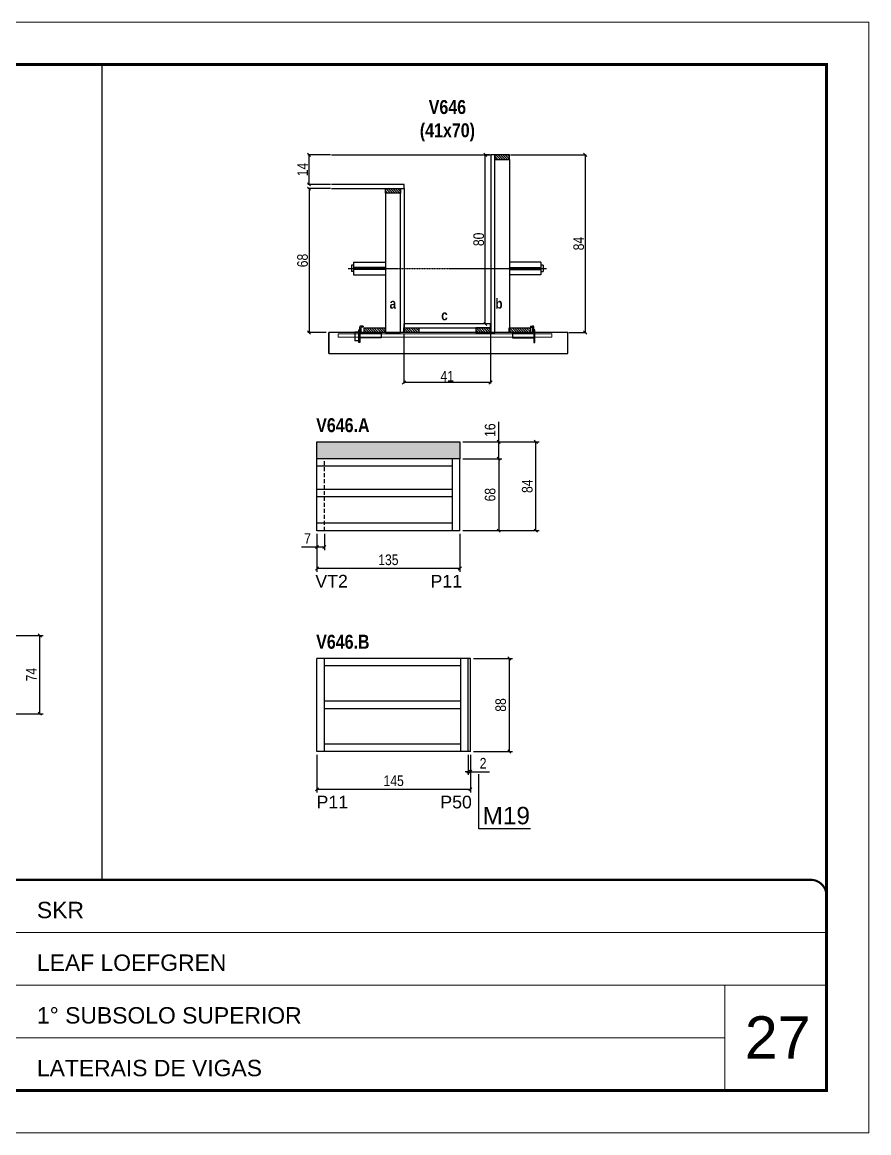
# Model space of a CAD drawing. Extents: x 3309 to 9590, y -2522 to 14608.
# Drawn here: x 7178 to 7978, y 6666 to 7716 of the extents above; entities that cross this region are included whole.
import ezdxf

# ---------------------------------------------------------------- set-up
doc = ezdxf.new("R2010")
doc.units = 0
for name, pattern in [('CONTINUO', [0]), ('DASHED', [0.75, 0.5, -0.25]), ('HIDDEN', [0.375, 0.25, -0.125])]:
    doc.linetypes.add(name, pattern=pattern)
for name, color, linetype in [('5', 5, 'Continuous'), ('barrote', 251, 'Continuous'), ('COTA', 241, 'Continuous'), ('detalhes', 4, 'Continuous'), ('NOMENCLATURA', 7, 'Continuous'), ('Painéis', 200, 'Continuous'), ('presilha', 1, 'Continuous'), ('SARR_2.2x10', 60, 'Continuous'), ('SARR_2.2x7', 40, 'Continuous'), ('SARR_3.5x7', 81, 'Continuous'), ('TENSOR', 3, 'Continuous')]:
    doc.layers.add(name, color=color, linetype=linetype)
for name, color, linetype, lineweight in [('CARIMBO', 255, 'Continuous', 9), ('CONCRETO', 251, 'Continuous', 25), ('Folhas', 255, 'Continuous', 9), ('SARRAFO DE PRESSAO', 251, 'DASHED', 9), ('SCO-___-LAJ', 2, 'Continuous', 0)]:
    doc.layers.add(name, color=color, linetype=linetype, lineweight=lineweight)
doc.styles.add('ARIAL', font='arial.ttf')
doc.styles.add('COTA TECNICA', font='techl___.ttf', dxfattribs={"height": 10})
doc.styles.add('COTA TECNICA 2X', font='techl___.ttf', dxfattribs={"height": 10})
doc.styles.get("Standard").update_dxf_attribs({"font": 'arial.ttf'})
doc.styles.add('TECNICA', font='techb___.ttf', dxfattribs={"height": 10})
doc.dimstyles.new('PAINEL', dxfattribs={"dimtxt": 10, "dimasz": 3, "dimexe": 3, "dimexo": 3, "dimgap": 3, "dimtad": 1, "dimdec": 1, "dimzin": 12, "dimdsep": 46, "dimtxsty": 'COTA TECNICA', "dimblk1": 'OBLIQUE', "dimblk2": 'OBLIQUE', "dimsah": 1, "dimcen": 0.9, "dimclrd": 4, "dimclre": 4, "dimclrt": 240, "dimadec": 1, "dimazin": 3, "dimtfac": 1, "dimtdec": 1, "dimtmove": 0, "dimatfit": 3, "dimfxl": 1, "dimtolj": 1, "dimtzin": 12, "dimarcsym": 0})
doc.dimstyles.new('SECAO', dxfattribs={"dimscale": 0.333333, "dimtxt": 5, "dimasz": 9, "dimexe": 3, "dimexo": 3, "dimgap": 3, "dimtad": 1, "dimdec": 1, "dimlfac": 0.5, "dimzin": 12, "dimdsep": 46, "dimtxsty": 'COTA TECNICA 2X', "dimblk1": 'OBLIQUE', "dimblk2": 'OBLIQUE', "dimsah": 1, "dimcen": 0.9, "dimclrd": 4, "dimclre": 4, "dimclrt": 240, "dimadec": 1, "dimazin": 3, "dimtfac": 1, "dimtdec": 1, "dimtmove": 0, "dimatfit": 3, "dimfxl": 1, "dimtolj": 1, "dimtzin": 12, "dimarcsym": 0})

# ---------------------------------------------------------------- blocks, each defined once
blk = doc.blocks.new('9999999999')
at = {"color": 30, "linetype": 'CONTINUO'}
for p, q in [((98564.6, 34379.6), (99584, 34379.6)), ((98564.6, 34329.8), (99488, 34329.8)), ((99584, 34329.8), (99488, 34329.8)), ((99488, 34329.8), (99488, 34230.2)), ((98564.6, 34280), (99488, 34280))]:
    blk.add_line(p, q, dxfattribs=at)
at = {"color": 30, "linetype": 'CONTINUO', "const_width": 2}
blk.add_lwpolyline([(99584, 34230.2), (99584, 34414.4, 0.414214), (99569, 34429.4), (98229, 34429.4, 0.414214), (98214, 34414.4), (98214, 34245.2, 0.414214), (98229, 34230.2), (99584, 34230.2)], format="xyb", dxfattribs=at)
at = {"layer": 'Folhas'}
blk.add_lwpolyline([(98139, 34190.2), (99624, 34190.2), (99624, 35240.2), (98139, 35240.2)], close=True, dxfattribs=at)
at = {"layer": 'Folhas', "color": 30, "const_width": 3}
blk.add_lwpolyline([(98214, 34230.2), (99584, 34230.2), (99584, 35200.2), (98214, 35200.2)], close=True, dxfattribs=at)
at = {"color": 7, "linetype": 'Continuous', "ltscale": 5, "style": 'ARIAL'}
for s, height, p in [('SKR', 15.48, (98837.7, 34393.1)), ('LEAF LOEFGREN', 15.483, (98837.7, 34343.3)), ('1° SUBSOLO SUPERIOR', 15.483, (98837.7, 34293.5)), ('LATERAIS DE VIGAS', 15.483, (98837.7, 34243.7))]:
    blk.add_text(s, height=height, dxfattribs=at).set_placement(p)
blk = doc.blocks.new('_Oblique')
at = {"color": 0, "linetype": 'ByBlock', "lineweight": -2}
blk.add_line((-0.5, -0.5), (0.5, 0.5), dxfattribs=at)
blk = doc.blocks.new('*D802')
at = {"layer": 'COTA', "color": 4, "lineweight": -2, "transparency": 16777216}
for p, q in [((7131, 7136.6), (7197.4, 7136.6)), ((7194.4, 7062.6), (7194.4, 7136.6)), ((7131, 7062.6), (7197.4, 7062.6))]:
    blk.add_line(p, q, dxfattribs=at)
at = {"layer": 'Defpoints', "color": 0, "transparency": 16777216}
for p in [(7128, 7136.6), (7194.4, 7136.6), (7128, 7062.6)]:
    blk.add_point(p, dxfattribs=at)
at = {"layer": 'COTA', "color": 4, "lineweight": -2, "transparency": 16777216, "xscale": 3, "yscale": 3, "zscale": 3}
for p, rotation in [((7194.4, 7136.6), 90), ((7194.4, 7062.6), 270)]:
    blk.add_blockref('_Oblique', p, dxfattribs=dict(at, rotation=rotation))
at = {"layer": 'COTA', "color": 240, "transparency": 16777216, "insert": (7186.4, 7099.6), "char_height": 10, "attachment_point": 5, "rotation": 90, "style": 'COTA TECNICA'}
blk.add_mtext('\\A1;74', dxfattribs=at)
blk = doc.blocks.new('*D1230')
at = {"layer": 'COTA', "color": 4, "lineweight": -2, "transparency": 16777216}
for p, q in [((7538.4, 7422.1), (7538.4, 7374.7)), ((7620.4, 7422.1), (7620.4, 7374.7)), ((7620.4, 7375.7), (7538.4, 7375.7))]:
    blk.add_line(p, q, dxfattribs=at)
at = {"layer": 'Defpoints', "color": 0, "transparency": 16777216}
for p in [(7538.4, 7423.1), (7620.4, 7423.1), (7538.4, 7375.7)]:
    blk.add_point(p, dxfattribs=at)
at = {"layer": 'COTA', "color": 4, "lineweight": -2, "transparency": 16777216, "xscale": 3, "yscale": 3, "zscale": 3, "rotation": 180}
blk.add_blockref('_Oblique', (7538.4, 7375.7), dxfattribs=at)
at = {"layer": 'COTA', "color": 4, "lineweight": -2, "transparency": 16777216, "xscale": 3, "yscale": 3, "zscale": 3}
blk.add_blockref('_Oblique', (7620.4, 7375.7), dxfattribs=at)
at = {"layer": 'COTA', "color": 240, "transparency": 16777216, "insert": (7579.4, 7381.7), "char_height": 10, "attachment_point": 5, "style": 'COTA TECNICA 2X'}
blk.add_mtext('\\A1;41', dxfattribs=at)
blk = doc.blocks.new('PRESILHA METÁLICA 1')
at = {"layer": 'presilha'}
for p, q in [((7.5, 10.6), (7.5, 19.9)), ((12, 21), (8.6, 21)), ((9, 11.6), (9, 18.9)), ((12, 19.5), (9.6, 19.5)), ((12, 21), (12, 19.5)), ((0, 13), (6, 13)), ((0, 13), (0, 0)), ((6, 0), (0, 0)), ((6, 15.5), (7.5, 15.5)), ((6, -2.5), (6, 15.5)), ((6, 13), (6, 0)), ((7.5, 15.5), (7.5, -2.5)), ((37.5, 4.1), (7.5, 4.1)), ((37.5, 11), (9.6, 11)), ((37.5, 11), (37.5, 4.1)), ((7.5, -2.5), (6, -2.5))]:
    blk.add_line(p, q, dxfattribs=at)
for centre, radius, start, end in [((8.6, 19.9), 1.14, 90, 180), ((9.6, 18.9), 0.57, 90, 180), ((9.6, 11.6), 0.57, 180, 270)]:
    blk.add_arc(centre, radius, start, end, dxfattribs=at)
blk = doc.blocks.new('PRESILHA METÁLICA 2')
at = {"layer": 'presilha'}
for p, q in [((-5.2, 23.5), (-5.2, 22)), ((-5.2, 23.5), (-1.9, 23.5)), ((-5.2, 22), (-2.8, 22)), ((-2.2, 14.1), (-2.2, 21.4)), ((0.8, 18), (-0.8, 18)), ((-0.8, 18), (-0.8, 0)), ((-0.8, 14.6), (-0.8, 22.4)), ((0.8, 0), (0.8, 18)), ((-30.8, 13.5), (-30.8, 6.6)), ((-30.8, 13.5), (-2.8, 13.5)), ((-30.8, 6.6), (-0.8, 6.6)), ((-0.8, 0), (0.8, 0))]:
    blk.add_line(p, q, dxfattribs=at)
for centre, radius, start, end in [((-2.8, 21.4), 0.57, 0, 90), ((-1.9, 22.4), 1.14, 0, 90), ((-2.8, 14.1), 0.57, 270, 0)]:
    blk.add_arc(centre, radius, start, end, dxfattribs=at)
blk = doc.blocks.new('*D1231')
at = {"layer": 'COTA', "color": 4, "lineweight": -2, "transparency": 16777216}
for p, q in [((7639.3, 7591.1), (7710.8, 7591.1)), ((7709.8, 7591.1), (7709.8, 7423.1)), ((7694.5, 7423.1), (7710.8, 7423.1))]:
    blk.add_line(p, q, dxfattribs=at)
at = {"layer": 'Defpoints', "color": 0, "transparency": 16777216}
for p in [(7638.3, 7591.1), (7693.5, 7423.1), (7709.8, 7423.1)]:
    blk.add_point(p, dxfattribs=at)
at = {"layer": 'COTA', "color": 4, "lineweight": -2, "transparency": 16777216, "xscale": 3, "yscale": 3, "zscale": 3}
for p, rotation in [((7709.8, 7591.1), 90), ((7709.8, 7423.1), 270)]:
    blk.add_blockref('_Oblique', p, dxfattribs=dict(at, rotation=rotation))
at = {"layer": 'COTA', "color": 240, "transparency": 16777216, "insert": (7703.7, 7507.1), "char_height": 10, "attachment_point": 5, "rotation": 90, "style": 'COTA TECNICA 2X'}
blk.add_mtext('\\A1;84', dxfattribs=at)
blk = doc.blocks.new('*D1232')
at = {"layer": 'COTA', "color": 4, "lineweight": -2, "transparency": 16777216}
for p, q in [((7469, 7559.1), (7447.8, 7559.1)), ((7448.8, 7559.1), (7448.8, 7423.1)), ((7464.9, 7423.1), (7447.8, 7423.1))]:
    blk.add_line(p, q, dxfattribs=at)
at = {"layer": 'Defpoints', "color": 0, "transparency": 16777216}
for p in [(7470, 7559.1), (7448.8, 7423.1), (7465.9, 7423.1)]:
    blk.add_point(p, dxfattribs=at)
at = {"layer": 'COTA', "color": 4, "lineweight": -2, "transparency": 16777216, "xscale": 3, "yscale": 3, "zscale": 3}
for p, rotation in [((7448.8, 7559.1), 90), ((7448.8, 7423.1), 270)]:
    blk.add_blockref('_Oblique', p, dxfattribs=dict(at, rotation=rotation))
at = {"layer": 'COTA', "color": 240, "transparency": 16777216, "insert": (7442.7, 7491.1), "char_height": 10, "attachment_point": 5, "rotation": 90, "style": 'COTA TECNICA 2X'}
blk.add_mtext('\\A1;68', dxfattribs=at)
blk = doc.blocks.new('*D1233')
at = {"layer": 'COTA', "color": 4, "lineweight": -2, "transparency": 16777216}
for p, q in [((7619.4, 7591.1), (7614.4, 7591.1)), ((7615.4, 7431.1), (7615.4, 7591.1)), ((7619.4, 7431.1), (7614.4, 7431.1))]:
    blk.add_line(p, q, dxfattribs=at)
at = {"layer": 'Defpoints', "color": 0, "transparency": 16777216}
for p in [(7615.4, 7591.1), (7620.4, 7591.1), (7620.4, 7431.1)]:
    blk.add_point(p, dxfattribs=at)
at = {"layer": 'COTA', "color": 4, "lineweight": -2, "transparency": 16777216, "xscale": 3, "yscale": 3, "zscale": 3}
for p, rotation in [((7615.4, 7591.1), 90), ((7615.4, 7431.1), 270)]:
    blk.add_blockref('_Oblique', p, dxfattribs=dict(at, rotation=rotation))
at = {"layer": 'COTA', "color": 240, "transparency": 16777216, "insert": (7609.2, 7511.1), "char_height": 10, "attachment_point": 5, "rotation": 90, "style": 'COTA TECNICA 2X'}
blk.add_mtext('\\A1;80', dxfattribs=at)
blk = doc.blocks.new('*D1234')
at = {"layer": 'COTA', "color": 4, "lineweight": -2, "transparency": 16777216}
for p, q in [((7469, 7591.1), (7447.8, 7591.1)), ((7448.8, 7563.1), (7448.8, 7591.1)), ((7469, 7563.1), (7447.8, 7563.1))]:
    blk.add_line(p, q, dxfattribs=at)
at = {"layer": 'Defpoints', "color": 0, "transparency": 16777216}
for p in [(7448.8, 7591.1), (7470, 7591.1), (7470, 7563.1)]:
    blk.add_point(p, dxfattribs=at)
at = {"layer": 'COTA', "color": 4, "lineweight": -2, "transparency": 16777216, "xscale": 3, "yscale": 3, "zscale": 3}
for p, rotation in [((7448.8, 7591.1), 90), ((7448.8, 7563.1), 270)]:
    blk.add_blockref('_Oblique', p, dxfattribs=dict(at, rotation=rotation))
at = {"layer": 'COTA', "color": 240, "transparency": 16777216, "insert": (7442.7, 7577.1), "char_height": 10, "attachment_point": 5, "rotation": 90, "style": 'COTA TECNICA 2X'}
blk.add_mtext('\\A1;14', dxfattribs=at)
blk = doc.blocks.new('*D1235')
at = {"layer": 'COTA', "color": 4, "linetype": 'ByBlock', "lineweight": -2, "transparency": 16777216}
for p, q in [((7456.3, 7232.7), (7456.3, 7196.9)), ((7591.3, 7232.7), (7591.3, 7196.9)), ((7591.3, 7199.9), (7456.3, 7199.9))]:
    blk.add_line(p, q, dxfattribs=at)
at = {"layer": 'Defpoints', "color": 0, "linetype": 'ByBlock', "transparency": 16777216}
for p in [(7456.3, 7235.7), (7591.3, 7235.7), (7456.3, 7199.9)]:
    blk.add_point(p, dxfattribs=at)
at = {"layer": 'COTA', "color": 4, "linetype": 'ByBlock', "lineweight": -2, "transparency": 16777216, "xscale": 3, "yscale": 3, "zscale": 3, "rotation": 180}
blk.add_blockref('_Oblique', (7456.3, 7199.9), dxfattribs=at)
at = {"layer": 'COTA', "color": 4, "linetype": 'ByBlock', "lineweight": -2, "transparency": 16777216, "xscale": 3, "yscale": 3, "zscale": 3}
blk.add_blockref('_Oblique', (7591.3, 7199.9), dxfattribs=at)
at = {"layer": 'COTA', "color": 240, "linetype": 'ByBlock', "transparency": 16777216, "insert": (7523.8, 7208.1), "char_height": 10, "attachment_point": 5, "style": 'COTA TECNICA'}
blk.add_mtext('\\A1;135', dxfattribs=at)
blk = doc.blocks.new('*D1236')
at = {"layer": 'COTA', "color": 4, "lineweight": -2, "transparency": 16777216}
for p, q in [((7594.3, 7303.7), (7631.1, 7303.7)), ((7628.1, 7303.7), (7628.1, 7235.7)), ((7594.3, 7235.7), (7631.1, 7235.7))]:
    blk.add_line(p, q, dxfattribs=at)
at = {"layer": 'Defpoints', "color": 0, "transparency": 16777216}
for p in [(7591.3, 7303.7), (7591.3, 7235.7), (7628.1, 7235.7)]:
    blk.add_point(p, dxfattribs=at)
at = {"layer": 'COTA', "color": 4, "lineweight": -2, "transparency": 16777216, "xscale": 3, "yscale": 3, "zscale": 3}
for p, rotation in [((7628.1, 7303.7), 90), ((7628.1, 7235.7), 270)]:
    blk.add_blockref('_Oblique', p, dxfattribs=dict(at, rotation=rotation))
at = {"layer": 'COTA', "color": 240, "transparency": 16777216, "insert": (7620, 7269.7), "char_height": 10, "attachment_point": 5, "rotation": 90, "style": 'COTA TECNICA'}
blk.add_mtext('\\A1;68', dxfattribs=at)
blk = doc.blocks.new('*D1237')
at = {"layer": 'COTA', "color": 4, "lineweight": -2, "transparency": 16777216}
for p, q in [((7628.1, 7319.7), (7628.1, 7338.7)), ((7594.3, 7319.7), (7631.1, 7319.7)), ((7628.1, 7303.7), (7628.1, 7319.7)), ((7594.3, 7303.7), (7631.1, 7303.7))]:
    blk.add_line(p, q, dxfattribs=at)
at = {"layer": 'Defpoints', "color": 0, "transparency": 16777216}
for p in [(7591.3, 7319.7), (7628.1, 7319.7), (7591.3, 7303.7)]:
    blk.add_point(p, dxfattribs=at)
at = {"layer": 'COTA', "color": 4, "lineweight": -2, "transparency": 16777216, "xscale": 3, "yscale": 3, "zscale": 3}
for p, rotation in [((7628.1, 7319.7), 90), ((7628.1, 7303.7), 270)]:
    blk.add_blockref('_Oblique', p, dxfattribs=dict(at, rotation=rotation))
at = {"layer": 'COTA', "color": 240, "transparency": 16777216, "insert": (7620, 7330.7), "char_height": 10, "attachment_point": 5, "rotation": 90, "style": 'COTA TECNICA'}
blk.add_mtext('\\A1;16', dxfattribs=at)
blk = doc.blocks.new('*D1238')
at = {"layer": 'COTA', "color": 4, "lineweight": -2, "transparency": 16777216}
for p, q in [((7456.3, 7232.7), (7456.3, 7217.2)), ((7463.3, 7232.7), (7463.3, 7217.2)), ((7456.3, 7220.2), (7441.6, 7220.2)), ((7463.3, 7220.2), (7456.3, 7220.2))]:
    blk.add_line(p, q, dxfattribs=at)
at = {"layer": 'Defpoints', "color": 0, "transparency": 16777216}
for p in [(7456.3, 7235.7), (7463.3, 7235.7), (7456.3, 7220.2)]:
    blk.add_point(p, dxfattribs=at)
at = {"layer": 'COTA', "color": 4, "lineweight": -2, "transparency": 16777216, "xscale": 3, "yscale": 3, "zscale": 3, "rotation": 180}
blk.add_blockref('_Oblique', (7456.3, 7220.2), dxfattribs=at)
at = {"layer": 'COTA', "color": 4, "lineweight": -2, "transparency": 16777216, "xscale": 3, "yscale": 3, "zscale": 3}
blk.add_blockref('_Oblique', (7463.3, 7220.2), dxfattribs=at)
at = {"layer": 'COTA', "color": 240, "transparency": 16777216, "insert": (7447.4, 7228.3), "char_height": 10, "attachment_point": 5, "style": 'COTA TECNICA'}
blk.add_mtext('\\A1;7', dxfattribs=at)
blk = doc.blocks.new('*D1239')
at = {"layer": 'COTA', "color": 4, "lineweight": -2, "transparency": 16777216}
for p, q in [((7594.3, 7319.7), (7666.2, 7319.7)), ((7663.2, 7235.7), (7663.2, 7319.7)), ((7594.3, 7235.7), (7666.2, 7235.7))]:
    blk.add_line(p, q, dxfattribs=at)
at = {"layer": 'Defpoints', "color": 0, "transparency": 16777216}
for p in [(7591.3, 7319.7), (7663.2, 7319.7), (7591.3, 7235.7)]:
    blk.add_point(p, dxfattribs=at)
at = {"layer": 'COTA', "color": 4, "lineweight": -2, "transparency": 16777216, "xscale": 3, "yscale": 3, "zscale": 3}
for p, rotation in [((7663.2, 7319.7), 90), ((7663.2, 7235.7), 270)]:
    blk.add_blockref('_Oblique', p, dxfattribs=dict(at, rotation=rotation))
at = {"layer": 'COTA', "color": 240, "transparency": 16777216, "insert": (7655.1, 7277.7), "char_height": 10, "attachment_point": 5, "rotation": 90, "style": 'COTA TECNICA'}
blk.add_mtext('\\A1;84', dxfattribs=at)
blk = doc.blocks.new('*D1240')
at = {"layer": 'COTA', "color": 4, "linetype": 'ByBlock', "lineweight": -2, "transparency": 16777216}
for p, q in [((7456.3, 7023.9), (7456.3, 6988.1)), ((7601.3, 7023.9), (7601.3, 6988.1)), ((7601.3, 6991.1), (7456.3, 6991.1))]:
    blk.add_line(p, q, dxfattribs=at)
at = {"layer": 'Defpoints', "color": 0, "linetype": 'ByBlock', "transparency": 16777216}
for p in [(7456.3, 7026.9), (7601.3, 7026.9), (7456.3, 6991.1)]:
    blk.add_point(p, dxfattribs=at)
at = {"layer": 'COTA', "color": 4, "linetype": 'ByBlock', "lineweight": -2, "transparency": 16777216, "xscale": 3, "yscale": 3, "zscale": 3, "rotation": 180}
blk.add_blockref('_Oblique', (7456.3, 6991.1), dxfattribs=at)
at = {"layer": 'COTA', "color": 4, "linetype": 'ByBlock', "lineweight": -2, "transparency": 16777216, "xscale": 3, "yscale": 3, "zscale": 3}
blk.add_blockref('_Oblique', (7601.3, 6991.1), dxfattribs=at)
at = {"layer": 'COTA', "color": 240, "linetype": 'ByBlock', "transparency": 16777216, "insert": (7528.8, 6999.2), "char_height": 10, "attachment_point": 5, "style": 'COTA TECNICA'}
blk.add_mtext('\\A1;145', dxfattribs=at)
blk = doc.blocks.new('*D1241')
at = {"layer": 'COTA', "color": 4, "lineweight": -2, "transparency": 16777216}
for p, q in [((7604.3, 7114.9), (7641.1, 7114.9)), ((7638.1, 7114.9), (7638.1, 7026.9)), ((7604.3, 7026.9), (7641.1, 7026.9))]:
    blk.add_line(p, q, dxfattribs=at)
at = {"layer": 'Defpoints', "color": 0, "transparency": 16777216}
for p in [(7601.3, 7114.9), (7601.3, 7026.9), (7638.1, 7026.9)]:
    blk.add_point(p, dxfattribs=at)
at = {"layer": 'COTA', "color": 4, "lineweight": -2, "transparency": 16777216, "xscale": 3, "yscale": 3, "zscale": 3}
for p, rotation in [((7638.1, 7114.9), 90), ((7638.1, 7026.9), 270)]:
    blk.add_blockref('_Oblique', p, dxfattribs=dict(at, rotation=rotation))
at = {"layer": 'COTA', "color": 240, "transparency": 16777216, "insert": (7630, 7070.9), "char_height": 10, "attachment_point": 5, "rotation": 90, "style": 'COTA TECNICA'}
blk.add_mtext('\\A1;88', dxfattribs=at)
blk = doc.blocks.new('*D1242')
at = {"layer": 'COTA', "color": 4, "lineweight": -2, "transparency": 16777216}
for p, q in [((7599.3, 7023.9), (7599.3, 7004.8)), ((7601.3, 7023.9), (7601.3, 7004.8)), ((7599.3, 7007.8), (7596.3, 7007.8)), ((7599.3, 7007.8), (7601.3, 7007.8)), ((7601.3, 7007.8), (7619.4, 7007.8))]:
    blk.add_line(p, q, dxfattribs=at)
at = {"layer": 'Defpoints', "color": 0, "transparency": 16777216}
for p in [(7599.3, 7026.9), (7601.3, 7026.9), (7601.3, 7007.8)]:
    blk.add_point(p, dxfattribs=at)
at = {"layer": 'COTA', "color": 4, "lineweight": -2, "transparency": 16777216, "xscale": 3, "yscale": 3, "zscale": 3}
blk.add_blockref('_Oblique', (7599.3, 7007.8), dxfattribs=at)
at = {"layer": 'COTA', "color": 4, "lineweight": -2, "transparency": 16777216, "xscale": 3, "yscale": 3, "zscale": 3, "rotation": 180}
blk.add_blockref('_Oblique', (7601.3, 7007.8), dxfattribs=at)
at = {"layer": 'COTA', "color": 240, "transparency": 16777216, "insert": (7613.3, 7015.8), "char_height": 10, "attachment_point": 5, "style": 'COTA TECNICA'}
blk.add_mtext('\\A1;2', dxfattribs=at)

msp = doc.modelspace()

# ---------------------------------------------------------------- hatches: boundary and pattern name
at = {"layer": 'COTA'}
h = msp.add_hatch(dxfattribs=at)
h.set_pattern_fill('AR-CONC', color=256, scale=0.03)
h.paths.add_polyline_path([(7456.28, 7319.66), (7456.28, 7303.66), (7591.28, 7303.66), (7591.28, 7319.66)])
at = {"layer": 'SARR_2.2x10'}
h = msp.add_hatch(dxfattribs=at)
h.set_pattern_fill('ANSI31', color=256, scale=0.5, angle=90)
h.set_pattern_definition([(135, (40694.3685, -116089.0389), (-1.122532015, -1.122532015), [])])
h.paths.add_polyline_path([(7500.83, 7427.53), (7500.83, 7423.13), (7520.83, 7423.13), (7520.83, 7427.53)])
h = msp.add_hatch(dxfattribs=at)
h.set_pattern_fill('ANSI31', color=256, scale=0.5, angle=90)
h.set_pattern_definition([(135, (40831.5685, -116089.0389), (-1.122532015, -1.122532015), [])])
h.paths.add_polyline_path([(7638.03, 7427.53), (7638.03, 7423.13), (7658.03, 7423.13), (7658.03, 7427.53)])
at = {"layer": 'SARR_2.2x7'}
h = msp.add_hatch(dxfattribs=at)
h.set_pattern_fill('ANSI31', color=256, scale=0.5, angle=90)
h.set_pattern_definition([(135, (40708.3685, -115925.4389), (-1.122532015, -1.122532015), [])])
h.paths.add_polyline_path([(7624.33, 7591.13), (7624.33, 7586.73), (7638.33, 7586.73), (7638.33, 7591.13)])
h = msp.add_hatch(dxfattribs=at)
h.set_pattern_fill('ANSI31', color=256, scale=0.5, angle=90)
h.set_pattern_definition([(135, (40732.3685, -115957.4389), (-1.122532015, -1.122532015), [])])
h.paths.add_polyline_path([(7535.13, 7559.13), (7535.13, 7554.73), (7521.13, 7554.73), (7521.13, 7559.13)])
h = msp.add_hatch(dxfattribs=at)
h.set_pattern_fill('ANSI31', color=256, scale=0.5, angle=90)
h.set_pattern_definition([(135, (40773.9685, -116089.0389), (-1.122532015, -1.122532015), [])])
h.paths.add_polyline_path([(7552.43, 7423.13), (7552.43, 7427.53), (7538.43, 7427.53), (7538.43, 7423.13)])
h = msp.add_hatch(dxfattribs=at)
h.set_pattern_fill('ANSI31', color=256, scale=0.5, angle=90)
h.set_pattern_definition([(135, (40817.9685, -116089.0389), (-1.122532015, -1.122532015), [])])
h.paths.add_polyline_path([(7606.43, 7427.53), (7606.43, 7423.13), (7620.43, 7423.13), (7620.43, 7427.53)])

# ---------------------------------------------------------------- linework, layer by layer
at = {"ltscale": 3}
for p, q in [((7488.83, 7486.58), (7488.83, 7480.58)), ((7490.83, 7486.58), (7488.83, 7486.58)), ((7490.83, 7489.58), (7490.83, 7477.58)), ((7490.83, 7489.58), (7520.83, 7489.58)), ((7668.03, 7489.58), (7638.03, 7489.58)), ((7668.03, 7489.58), (7668.03, 7477.58)), ((7670.03, 7486.58), (7668.03, 7486.58)), ((7670.03, 7486.58), (7670.03, 7480.58)), ((7490.83, 7480.58), (7488.83, 7480.58)), ((7520.83, 7484.58), (7490.83, 7484.58)), ((7520.83, 7482.58), (7490.83, 7482.58)), ((7490.83, 7477.58), (7520.83, 7477.58)), ((7638.03, 7484.58), (7668.03, 7484.58)), ((7638.03, 7482.58), (7668.03, 7482.58)), ((7668.03, 7477.58), (7638.03, 7477.58)), ((7668.03, 7480.58), (7670.03, 7480.58))]:
    msp.add_line(p, q, dxfattribs=at)
at = {"layer": 'barrote'}
msp.add_lwpolyline([(7467.37, 7403.13), (7693.29, 7403.13), (7693.29, 7423.13), (7467.37, 7423.13)], close=True, dxfattribs=at)
at = {"layer": 'CONCRETO', "linetype": 'Continuous'}
msp.add_line((7470.03, 7591.13), (7620.73, 7591.13), dxfattribs=at)
at = {"layer": 'COTA'}
for p, q in [((7252.87, 7676.41), (7252.87, 6905.65)), ((7456.28, 7303.66), (7456.28, 7319.66)), ((7456.28, 7319.66), (7591.28, 7319.66)), ((7591.28, 7319.66), (7591.28, 7303.66))]:
    msp.add_line(p, q, dxfattribs=at)
at = {"layer": 'detalhes', "color": 250}
msp.add_line((7467.37, 7403.13), (7467.37, 7423.13), dxfattribs=at)
at = {"layer": 'NOMENCLATURA', "linetype": 'Continuous'}
for p, q in [((7609.19, 6953.88), (7609.19, 7005.32)), ((7658.12, 6953.88), (7609.19, 6953.88))]:
    msp.add_line(p, q, dxfattribs=at)
at = {"layer": 'Painéis', "linetype": 'ByBlock'}
for p, q in [((7591.28, 7303.66), (7456.28, 7303.66)), ((7456.28, 7235.66), (7456.28, 7303.66)), ((7591.28, 7235.66), (7591.28, 7303.66)), ((7591.28, 7235.66), (7456.28, 7235.66)), ((7601.28, 7114.87), (7456.28, 7114.87)), ((7456.28, 7026.87), (7456.28, 7114.87)), ((7599.28, 7026.87), (7599.28, 7114.87)), ((7601.28, 7026.87), (7601.28, 7114.87)), ((7601.28, 7026.87), (7456.28, 7026.87))]:
    msp.add_line(p, q, dxfattribs=at)
at = {"layer": 'Painéis', "linetype": 'Continuous'}
for points in [[(7624.33, 7423.13), (7624.33, 7591.13), (7620.73, 7591.13), (7620.73, 7423.13)], [(7535.13, 7423.13), (7535.13, 7559.13), (7538.73, 7559.13), (7538.73, 7423.13)], [(7620.43, 7431.13), (7538.43, 7431.13), (7538.43, 7427.53), (7620.43, 7427.53)]]:
    msp.add_lwpolyline(points, close=True, dxfattribs=at)
at = {"layer": 'Painéis', "linetype": 'Continuous', "elevation": 0}
msp.add_lwpolyline([(7470.03, 7559.13), (7538.73, 7559.13), (7538.73, 7563.13), (7470.03, 7563.13)], dxfattribs=at)
at = {"layer": 'SARR_2.2x10'}
for points in [[(7500.83, 7427.53), (7520.83, 7427.53), (7520.83, 7423.13), (7500.83, 7423.13)], [(7638.03, 7427.53), (7658.03, 7427.53), (7658.03, 7423.13), (7638.03, 7423.13)]]:
    msp.add_lwpolyline(points, close=True, dxfattribs=at)
at = {"layer": 'SARR_2.2x7', "linetype": 'HIDDEN', "ltscale": 15}
msp.add_line((7463.28, 7235.66), (7463.28, 7303.66), dxfattribs=at)
at = {"layer": 'SARR_2.2x7', "linetype": 'Continuous'}
for p, q in [((7584.28, 7235.66), (7584.28, 7303.66)), ((7584.28, 7296.66), (7456.28, 7296.66)), ((7584.28, 7274.55), (7456.28, 7274.55)), ((7584.28, 7267.55), (7456.28, 7267.55)), ((7584.28, 7242.66), (7456.28, 7242.66)), ((7463.28, 7026.87), (7463.28, 7114.87)), ((7592.28, 7026.87), (7592.28, 7114.87)), ((7592.28, 7107.87), (7463.28, 7107.87)), ((7592.28, 7074.34), (7463.28, 7074.34)), ((7592.28, 7067.34), (7463.28, 7067.34)), ((7592.28, 7033.87), (7463.28, 7033.87))]:
    msp.add_line(p, q, dxfattribs=at)
at = {"layer": 'SARR_2.2x7', "elevation": 0}
for points in [[(7638.33, 7591.13), (7624.33, 7591.13), (7624.33, 7586.73), (7638.33, 7586.73)], [(7521.13, 7559.13), (7535.13, 7559.13), (7535.13, 7554.73), (7521.13, 7554.73)]]:
    msp.add_lwpolyline(points, close=True, dxfattribs=at)
at = {"layer": 'SARR_2.2x7'}
for points in [[(7538.43, 7427.53), (7552.43, 7427.53), (7552.43, 7423.13), (7538.43, 7423.13)], [(7620.43, 7427.53), (7606.43, 7427.53), (7606.43, 7423.13), (7620.43, 7423.13)]]:
    msp.add_lwpolyline(points, close=True, dxfattribs=at)
at = {"layer": 'SARR_3.5x7'}
for points in [[(7624.33, 7586.73), (7638.33, 7586.73), (7638.33, 7423.13), (7624.33, 7423.13)], [(7535.13, 7554.73), (7521.13, 7554.73), (7521.13, 7423.13), (7535.13, 7423.13)]]:
    msp.add_lwpolyline(points, close=True, dxfattribs=at)
at = {"layer": 'SCO-___-LAJ', "color": 1}
msp.add_lwpolyline([(7476.38, 7421.8), (7678.21, 7421.8), (7678.21, 7418.6), (7476.38, 7418.6)], close=True, dxfattribs=at)
at = {"layer": 'TENSOR', "linetype": 'HIDDEN', "ltscale": 0.5}
msp.add_line((7485.83, 7483.58), (7673.33, 7483.58), dxfattribs=at)

# ---------------------------------------------------------------- block references
at = {"layer": 'presilha', "xscale": 0.6666666666666666, "yscale": 0.6666666666666666, "zscale": 0.6666666666666666}
for name, p in [('PRESILHA METÁLICA 1', (7491.96, 7415.16)), ('PRESILHA METÁLICA 2', (7661.71, 7413.5))]:
    msp.add_blockref(name, p, dxfattribs=at)
at = {"layer": 'SARRAFO DE PRESSAO', "color": 6, "linetype": 'ByBlock'}
msp.add_blockref('9999999999', (-91646.11, -27523.8), dxfattribs=at)

# ---------------------------------------------------------------- texts
at = {"layer": '5', "linetype": 'Continuous'}
for s, rotation, p in [('VT2', 359.99996, (7454.75, 7181.92)), ('P11', 359.99996, (7563.6, 7181.92)), ('P11', 0.00004, (7455.92, 6973.12)), ('P50', 0.00004, (7572.88, 6973.12))]:
    msp.add_text(s, height=12, rotation=rotation, dxfattribs=at).set_placement(p)
at = {"layer": 'CARIMBO', "style": 'ARIAL'}
msp.add_text('27', height=40, dxfattribs=at).set_placement((7860.73, 6736.55))
at = {"layer": 'detalhes', "style": 'TECNICA'}
for s, p in [('b', (7624.93, 7445.56)), ('a', (7524.96, 7445.57)), ('c', (7573.76, 7434.6))]:
    msp.add_text(s, height=9.6, dxfattribs=at).set_placement(p)
at = {"layer": 'NOMENCLATURA', "style": 'TECNICA'}
for s, p in [('V646.A', (7455.56, 7328.85)), ('V646.B', (7455.56, 7124.06))]:
    msp.add_text(s, height=13.2, dxfattribs=at).set_placement(p)
at = {"layer": 'NOMENCLATURA', "linetype": 'Continuous'}
msp.add_text('M19', height=16.5, dxfattribs=at).set_placement((7612.79, 6958.08))
at = {"layer": 'NOMENCLATURA', "insert": (7579.58, 7642.83), "char_height": 13.2, "attachment_point": 2, "style": 'TECNICA'}
msp.add_mtext_dynamic_manual_height_columns('V646\\P(41x70)', width=300.2766, gutter_width=1, heights=[0], dxfattribs=at)

# ---------------------------------------------------------------- dimensions: what is measured, and where the dimension line sits
at = {"layer": 'COTA'}
for base, p1, p2, dimstyle, picture, middle in [((7448.82, 7591.13), (7470.03, 7563.13), (7470.03, 7591.13), 'SECAO', '*D1234', (7442.74, 7577.13)), ((7615.36, 7591.13), (7620.43, 7431.13), (7620.43, 7591.13), 'SECAO', '*D1233', (7609.23, 7511.13)), ((7709.78, 7423.13, 0), (7638.33, 7591.13), (7693.55, 7423.13, 0), 'SECAO', '*D1231', (7703.69, 7507.13, 0)), ((7448.82, 7423.13, 0), (7470.03, 7559.13), (7465.92, 7423.13, 0), 'SECAO', '*D1232', (7442.69, 7491.13, 0)), ((7628.08, 7319.66), (7591.28, 7303.66), (7591.28, 7319.66), 'PAINEL', '*D1237', (7619.98, 7330.67)), ((7663.18, 7319.66), (7591.28, 7235.66), (7591.28, 7319.66), 'PAINEL', '*D1239', (7655.08, 7277.66)), ((7628.08, 7235.66), (7591.28, 7303.66), (7591.28, 7235.66), 'PAINEL', '*D1236', (7619.96, 7269.66)), ((7194.43, 7136.64), (7127.95, 7062.64), (7127.95, 7136.64), 'PAINEL', '*D802', (7186.36, 7099.64)), ((7638.08, 7026.87), (7601.28, 7114.87), (7601.28, 7026.87), 'PAINEL', '*D1241', (7629.99, 7070.87))]:
    dim = msp.add_linear_dim(base=base, p1=p1, p2=p2, angle=90, dimstyle=dimstyle, dxfattribs=at)
    dim.commit()
    dim.dimension.update_dxf_attribs({"geometry": picture, "text_midpoint": middle})
dim = msp.add_linear_dim(base=(7538.43, 7375.66), p1=(7620.43, 7423.13), p2=(7538.43, 7423.13), angle=180, dimstyle='SECAO', dxfattribs=at)
dim.commit()
dim.dimension.update_dxf_attribs({"geometry": '*D1230', "text_midpoint": (7579.43, 7375.66), "dimtype": 160})
for base, p1, p2, picture, middle in [((7456.28, 7220.23), (7463.28, 7235.66), (7456.28, 7235.66), '*D1238', (7447.42, 7228.3)), ((7601.28, 7007.83), (7599.28, 7026.87), (7601.28, 7026.87), '*D1242', (7613.34, 7015.83))]:
    dim = msp.add_linear_dim(base=base, p1=p1, p2=p2, dimstyle='PAINEL', dxfattribs=at)
    dim.commit()
    dim.dimension.update_dxf_attribs({"geometry": picture, "text_midpoint": middle})
at = {"layer": 'COTA', "linetype": 'ByBlock'}
for base, p1, p2, picture, middle in [((7456.28, 7199.93), (7591.28, 7235.66), (7456.28, 7235.66), '*D1235', (7523.78, 7208.15)), ((7456.28, 6991.13), (7601.28, 7026.87), (7456.28, 7026.87), '*D1240', (7528.78, 6999.24))]:
    dim = msp.add_linear_dim(base=base, p1=p1, p2=p2, angle=180, dimstyle='PAINEL', dxfattribs=at)
    dim.commit()
    dim.dimension.update_dxf_attribs({"geometry": picture, "text_midpoint": middle})

doc.saveas('drawing.dxf')
